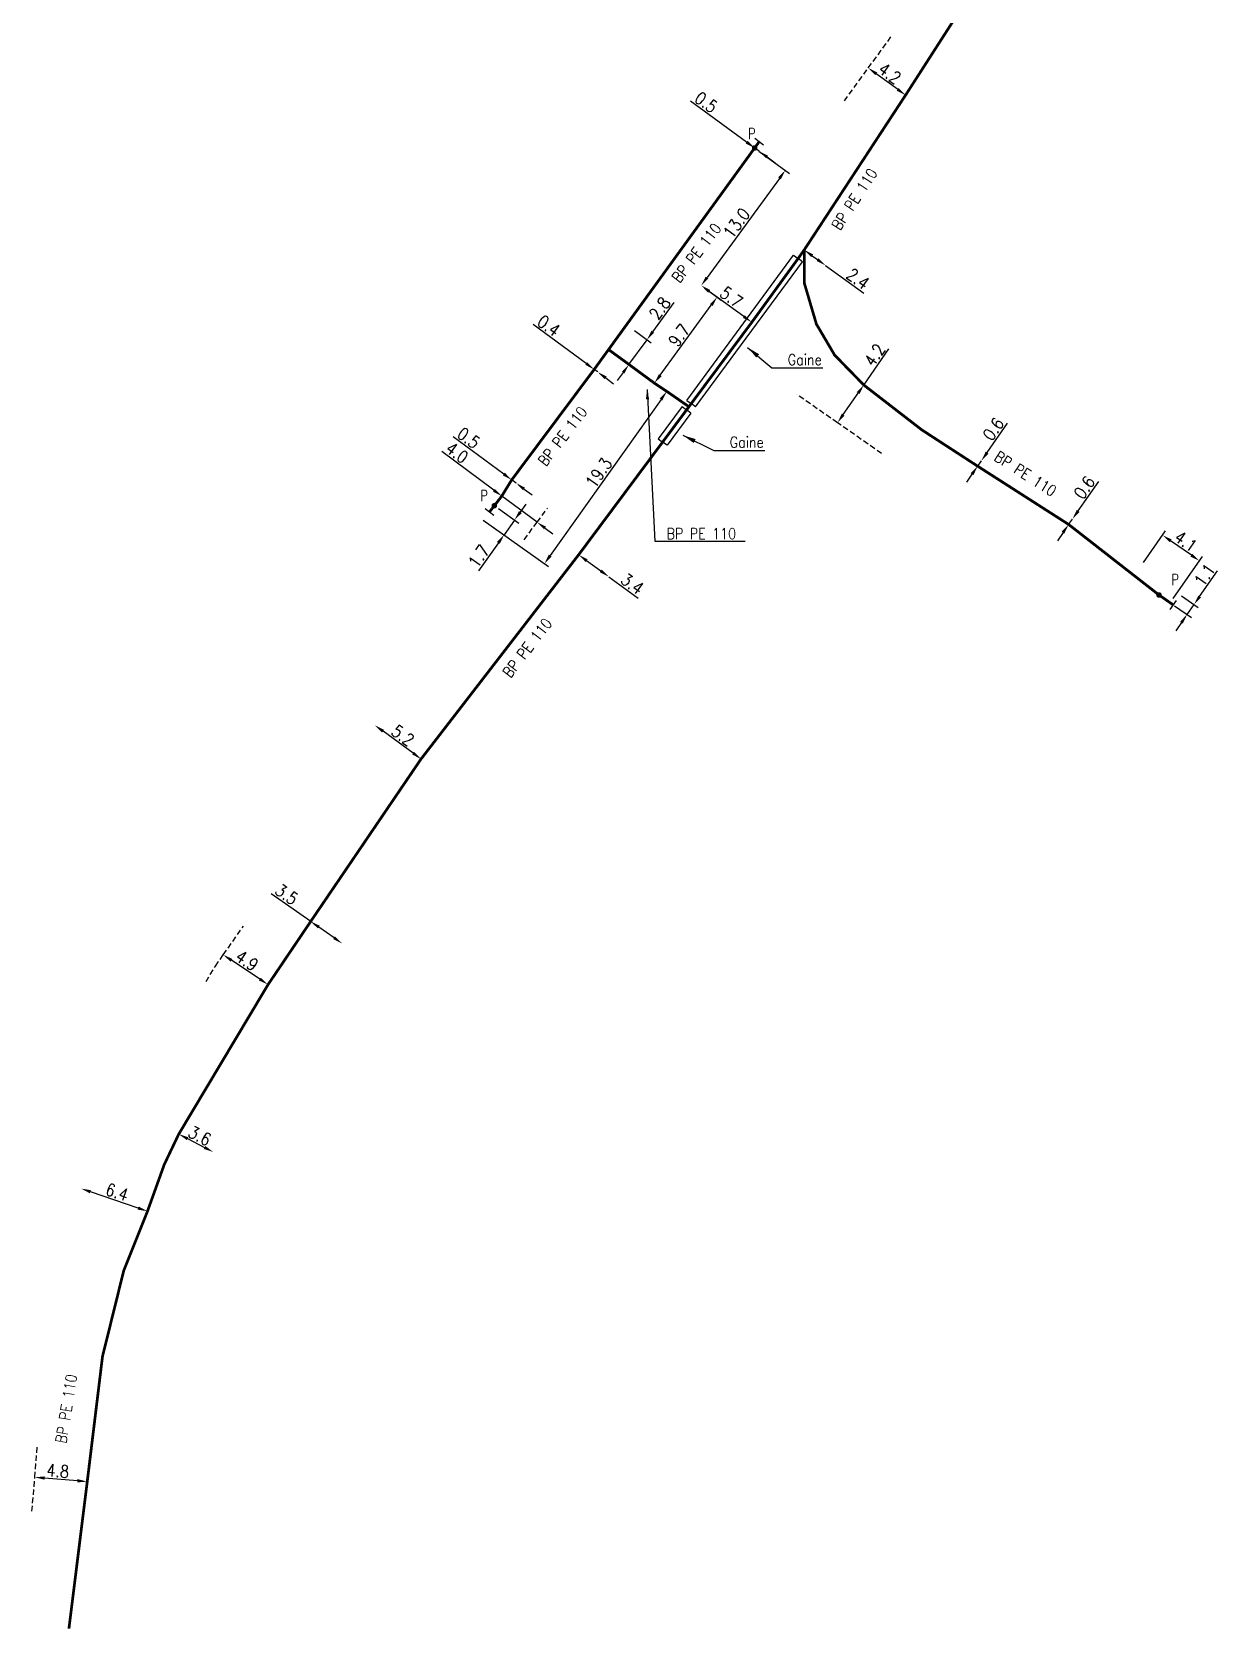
# Model space of a CAD drawing. Header units: millimetres. Extents: x 183997 to 185000, y 126999 to 128004.
# Drawn here: x 184050.2 to 184158.3, y 126999.9 to 127145.6 of the extents above; entities that cross this region are included whole.
import ezdxf
from ezdxf.enums import TextEntityAlignment as Align

# ---------------------------------------------------------------- set-up
doc = ezdxf.new("R2010")
doc.units = ezdxf.units.MM
doc.header["$PDMODE"] = 34
doc.linetypes.add('DASHED', pattern=[0.75, 0.5, -0.25])
doc.linetypes.add('L_25_PE', pattern=[2000, 1000, 1000])
doc.layers.get('0').update_dxf_attribs({"linetype": 'CONTINUOUS'})
doc.layers.get('DEFPOINTS').update_dxf_attribs({"linetype": 'CONTINUOUS'})
for name, color, linetype in [('L_150', 1, 'CONTINUOUS'), ('L_300', 7, 'CONTINUOUS'), ('L_340', 7, 'CONTINUOUS'), ('L_400', 7, 'CONTINUOUS')]:
    doc.layers.add(name, color=color, linetype=linetype)
doc.styles.add('G_ROMANS', font='ROMANS.SHX', dxfattribs={"width": 0.75})
doc.styles.get("Standard").update_dxf_attribs({"font": 'romans.shx', "width": 0.85})
doc.dimstyles.get("Standard").update_dxf_attribs({"dimtxt": 1.5, "dimasz": 1.2, "dimexe": 0.625, "dimexo": 0.625, "dimgap": 0.25, "dimtad": 1, "dimdec": 1, "dimzin": 0, "dimdsep": 46, "dimtxsty": 'Standard', "dimcen": -0.5, "dimadec": 0, "dimazin": 0, "dimtfac": 1, "dimtdec": 1, "dimtmove": 0, "dimatfit": 3, "dimfxl": 0, "dimtolj": 1, "dimtzin": 0, "dimarcsym": 0})

# ---------------------------------------------------------------- blocks, each defined once
blk = doc.blocks.new('*D65')
at = {"layer": 'DEFPOINTS', "color": 0, "linetype": 'Continuous', "transparency": 16777216}
for p in [(184111.22, 127122.44), (184111.22, 127122.44), (184115.83, 127119.09)]:
    blk.add_point(p, dxfattribs=at)
at = {"layer": 'L_150', "color": 0, "linetype": 'Continuous', "lineweight": -2, "transparency": 16777216}
blk.add_line((184115.1, 127119.62), (184111.95, 127121.91), dxfattribs=at)
at = {"layer": 'L_150', "color": 0, "linetype": 'Continuous', "transparency": 16777216}
for points in [[(184112.04, 127122.03), (184111.86, 127121.79), (184111.22, 127122.44)], [(184115.19, 127119.74), (184115.02, 127119.49), (184115.83, 127119.09)]]:
    blk.add_solid(points, dxfattribs=at)
at = {"layer": 'L_150', "color": 0, "linetype": 'Continuous', "transparency": 16777216, "insert": (184113.97, 127121.37), "char_height": 1.125, "attachment_point": 5, "rotation": 323.9921}
blk.add_mtext('\\A1;5.7', dxfattribs=at)
blk = doc.blocks.new('*D66')
at = {"layer": 'DEFPOINTS', "color": 0, "linetype": 'Continuous', "transparency": 16777216}
for p in [(184126.45, 127142.27), (184126.45, 127142.27), (184129.85, 127139.8)]:
    blk.add_point(p, dxfattribs=at)
at = {"layer": 'L_150', "color": 0, "linetype": 'Continuous', "lineweight": -2, "transparency": 16777216}
blk.add_line((184129.12, 127140.33), (184127.18, 127141.74), dxfattribs=at)
at = {"layer": 'L_150', "color": 0, "linetype": 'Continuous', "transparency": 16777216}
for points in [[(184127.27, 127141.86), (184127.09, 127141.62), (184126.45, 127142.27)], [(184129.21, 127140.45), (184129.03, 127140.21), (184129.85, 127139.8)]]:
    blk.add_solid(points, dxfattribs=at)
at = {"layer": 'L_150', "color": 0, "linetype": 'Continuous', "transparency": 16777216, "insert": (184128.4, 127141.78), "char_height": 1.125, "attachment_point": 5, "rotation": 323.9357}
blk.add_mtext('\\A1;4.2', dxfattribs=at)
blk = doc.blocks.new('*D67')
at = {"layer": 'DEFPOINTS', "color": 0, "linetype": 'Continuous', "transparency": 16777216}
for p in [(184120.61, 127125.69), (184122.55, 127124.27), (184122.55, 127124.27)]:
    blk.add_point(p, dxfattribs=at)
at = {"layer": 'L_150', "color": 0, "linetype": 'Continuous', "lineweight": -2, "transparency": 16777216}
for p, q in [((184121.34, 127125.16), (184121.83, 127124.8)), ((184122.55, 127124.27), (184126.04, 127121.74))]:
    blk.add_line(p, q, dxfattribs=at)
at = {"layer": 'L_150', "color": 0, "linetype": 'Continuous', "transparency": 16777216}
for points in [[(184121.43, 127125.28), (184121.25, 127125.03), (184120.61, 127125.69)], [(184121.91, 127124.92), (184121.74, 127124.68), (184122.55, 127124.27)]]:
    blk.add_solid(points, dxfattribs=at)
at = {"layer": 'L_150', "color": 0, "linetype": 'Continuous', "transparency": 16777216, "insert": (184125.5, 127123.06), "char_height": 1.125, "attachment_point": 5, "rotation": 323.9921}
blk.add_mtext('\\A1;2.4', dxfattribs=at)
blk = doc.blocks.new('*D68')
at = {"layer": 'DEFPOINTS', "color": 0, "linetype": 'Continuous', "transparency": 16777216}
for p in [(184100.04, 127097.89), (184102.79, 127095.89), (184102.79, 127095.89)]:
    blk.add_point(p, dxfattribs=at)
at = {"layer": 'L_150', "color": 0, "linetype": 'Continuous', "lineweight": -2, "transparency": 16777216}
for p, q in [((184100.77, 127097.36), (184102.06, 127096.42)), ((184102.79, 127095.89), (184105.47, 127093.93))]:
    blk.add_line(p, q, dxfattribs=at)
at = {"layer": 'L_150', "color": 0, "linetype": 'Continuous', "transparency": 16777216}
for points in [[(184100.86, 127097.48), (184100.68, 127097.24), (184100.04, 127097.89)], [(184102.15, 127096.54), (184101.97, 127096.3), (184102.79, 127095.89)]]:
    blk.add_solid(points, dxfattribs=at)
at = {"layer": 'L_150', "color": 0, "linetype": 'Continuous', "transparency": 16777216, "insert": (184104.93, 127095.25), "char_height": 1.125, "attachment_point": 5, "rotation": 323.8202}
blk.add_mtext('\\A1;3.4', dxfattribs=at)
blk = doc.blocks.new('*D69')
at = {"layer": 'DEFPOINTS', "color": 0, "linetype": 'Continuous', "transparency": 16777216}
for p in [(184081.48, 127082.34), (184081.48, 127082.34), (184085.68, 127079.28)]:
    blk.add_point(p, dxfattribs=at)
at = {"layer": 'L_150', "color": 0, "linetype": 'Continuous', "lineweight": -2, "transparency": 16777216}
blk.add_line((184084.96, 127079.81), (184082.21, 127081.81), dxfattribs=at)
at = {"layer": 'L_150', "color": 0, "linetype": 'Continuous', "transparency": 16777216}
for points in [[(184082.3, 127081.94), (184082.12, 127081.69), (184081.48, 127082.34)], [(184085.04, 127079.93), (184084.87, 127079.69), (184085.68, 127079.28)]]:
    blk.add_solid(points, dxfattribs=at)
at = {"layer": 'L_150', "color": 0, "linetype": 'Continuous', "transparency": 16777216, "insert": (184084.02, 127081.42), "char_height": 1.125, "attachment_point": 5, "rotation": 323.8921}
blk.add_mtext('\\A1;5.2', dxfattribs=at)
blk = doc.blocks.new('*D70')
at = {"layer": 'DEFPOINTS', "color": 0, "linetype": 'Continuous', "transparency": 16777216}
for p in [(184075.62, 127064.47), (184078.49, 127062.46), (184078.49, 127062.46)]:
    blk.add_point(p, dxfattribs=at)
at = {"layer": 'L_150', "color": 0, "linetype": 'Continuous', "lineweight": -2, "transparency": 16777216}
for p, q in [((184075.62, 127064.47), (184072.01, 127066.99)), ((184077.75, 127062.98), (184076.36, 127063.95))]:
    blk.add_line(p, q, dxfattribs=at)
at = {"layer": 'L_150', "color": 0, "linetype": 'Continuous', "transparency": 16777216}
for points in [[(184076.44, 127064.08), (184076.27, 127063.83), (184075.62, 127064.47)], [(184077.84, 127063.1), (184077.67, 127062.86), (184078.49, 127062.46)]]:
    blk.add_solid(points, dxfattribs=at)
at = {"layer": 'L_150', "color": 0, "linetype": 'Continuous', "transparency": 16777216, "insert": (184073.42, 127066.93), "char_height": 1.125, "attachment_point": 5, "rotation": 325.0501}
blk.add_mtext('\\A1;3.5', dxfattribs=at)
blk = doc.blocks.new('*D71')
at = {"layer": 'DEFPOINTS', "color": 0, "linetype": 'Continuous', "transparency": 16777216}
for p in [(184063.59, 127045.08), (184066.74, 127043.45), (184066.74, 127043.45)]:
    blk.add_point(p, dxfattribs=at)
at = {"layer": 'L_150', "color": 0, "linetype": 'Continuous', "lineweight": -2, "transparency": 16777216}
blk.add_line((184064.39, 127044.67), (184065.95, 127043.87), dxfattribs=at)
at = {"layer": 'L_150', "color": 0, "linetype": 'Continuous', "transparency": 16777216}
for points in [[(184064.46, 127044.8), (184064.32, 127044.54), (184063.59, 127045.08)], [(184066.01, 127044), (184065.88, 127043.73), (184066.74, 127043.45)]]:
    blk.add_solid(points, dxfattribs=at)
at = {"layer": 'L_150', "color": 0, "linetype": 'Continuous', "transparency": 16777216, "insert": (184065.51, 127044.93), "char_height": 1.125, "attachment_point": 5, "rotation": 332.6318}
blk.add_mtext('\\A1;3.6', dxfattribs=at)
blk = doc.blocks.new('*D72')
at = {"layer": 'DEFPOINTS', "color": 0, "linetype": 'Continuous', "transparency": 16777216}
for p in [(184054.69, 127040.12), (184054.69, 127040.12), (184060.74, 127038.05)]:
    blk.add_point(p, dxfattribs=at)
at = {"layer": 'L_150', "color": 0, "linetype": 'Continuous', "lineweight": -2, "transparency": 16777216}
blk.add_line((184059.89, 127038.34), (184055.54, 127039.83), dxfattribs=at)
at = {"layer": 'L_150', "color": 0, "linetype": 'Continuous', "transparency": 16777216}
for points in [[(184055.59, 127039.97), (184055.49, 127039.69), (184054.69, 127040.12)], [(184059.94, 127038.48), (184059.84, 127038.2), (184060.74, 127038.05)]]:
    blk.add_solid(points, dxfattribs=at)
at = {"layer": 'L_150', "color": 0, "linetype": 'Continuous', "transparency": 16777216, "insert": (184057.96, 127039.79), "char_height": 1.125, "attachment_point": 5, "rotation": 341.044}
blk.add_mtext('\\A1;6.4', dxfattribs=at)
blk = doc.blocks.new('*D73')
at = {"layer": 'DEFPOINTS', "color": 0, "linetype": 'Continuous', "transparency": 16777216}
for p in [(184067.65, 127061.43), (184067.65, 127061.43), (184071.73, 127058.71)]:
    blk.add_point(p, dxfattribs=at)
at = {"layer": 'L_150', "color": 0, "linetype": 'Continuous', "lineweight": -2, "transparency": 16777216}
blk.add_line((184070.98, 127059.21), (184068.4, 127060.93), dxfattribs=at)
at = {"layer": 'L_150', "color": 0, "linetype": 'Continuous', "transparency": 16777216}
for points in [[(184068.48, 127061.05), (184068.31, 127060.8), (184067.65, 127061.43)], [(184071.06, 127059.34), (184070.9, 127059.09), (184071.73, 127058.71)]]:
    blk.add_solid(points, dxfattribs=at)
at = {"layer": 'L_150', "color": 0, "linetype": 'Continuous', "transparency": 16777216, "insert": (184069.8, 127060.9), "char_height": 1.125, "attachment_point": 5, "rotation": 326.405}
blk.add_mtext('\\A1;4.9', dxfattribs=at)
blk = doc.blocks.new('*D74')
at = {"layer": 'DEFPOINTS', "color": 0, "linetype": 'Continuous', "transparency": 16777216}
for p in [(184050.47, 127013.8), (184050.47, 127013.8), (184055.25, 127013.41)]:
    blk.add_point(p, dxfattribs=at)
at = {"layer": 'L_150', "color": 0, "linetype": 'Continuous', "lineweight": -2, "transparency": 16777216}
blk.add_line((184054.35, 127013.48), (184051.36, 127013.73), dxfattribs=at)
at = {"layer": 'L_150', "color": 0, "linetype": 'Continuous', "transparency": 16777216}
for points in [[(184051.37, 127013.88), (184051.35, 127013.58), (184050.47, 127013.8)], [(184054.36, 127013.63), (184054.34, 127013.33), (184055.25, 127013.41)]]:
    blk.add_solid(points, dxfattribs=at)
at = {"layer": 'L_150', "color": 0, "linetype": 'Continuous', "transparency": 16777216, "insert": (184052.56, 127014.38), "char_height": 1.125, "attachment_point": 5, "rotation": 355.2874}
blk.add_mtext('\\A1;4.8', dxfattribs=at)
blk = doc.blocks.new('*D75')
at = {"layer": 'DEFPOINTS', "color": 0, "linetype": 'Continuous', "transparency": 16777216}
for p in [(184153.27, 127099.68), (184151.28, 127096.81), (184153.97, 127093.52)]:
    blk.add_point(p, dxfattribs=at)
at = {"layer": 'L_340', "color": 0, "linetype": 'Continuous', "lineweight": -2, "transparency": 16777216}
for p, q in [((184151.54, 127097.2), (184153.54, 127100.07)), ((184155.9, 127097.86), (184154.01, 127099.17)), ((184154.24, 127093.9), (184156.91, 127097.73))]:
    blk.add_line(p, q, dxfattribs=at)
at = {"layer": 'L_340', "color": 0, "linetype": 'Continuous', "transparency": 16777216}
for points in [[(184154.1, 127099.29), (184153.93, 127099.05), (184153.27, 127099.68)], [(184155.98, 127097.98), (184155.81, 127097.73), (184156.64, 127097.34)]]:
    blk.add_solid(points, dxfattribs=at)
at = {"layer": 'L_340', "color": 0, "linetype": 'Continuous', "transparency": 16777216, "insert": (184155.4, 127099.12), "char_height": 1.125, "attachment_point": 5, "rotation": 325.1454}
blk.add_mtext('\\A1;4.1', dxfattribs=at)
blk = doc.blocks.new('*D76')
at = {"layer": 'DEFPOINTS', "color": 0, "linetype": 'Continuous', "transparency": 16777216}
for p in [(184136.42, 127105.97), (184136.76, 127106.47), (184136.76, 127106.47)]:
    blk.add_point(p, dxfattribs=at)
at = {"layer": 'L_150', "color": 0, "linetype": 'Continuous', "lineweight": -2, "transparency": 16777216}
for p, q in [((184137.28, 127107.21), (184139.15, 127109.9)), ((184136.42, 127105.97), (184136.76, 127106.47)), ((184135.9, 127105.24), (184135.39, 127104.5))]:
    blk.add_line(p, q, dxfattribs=at)
at = {"layer": 'L_150', "color": 0, "linetype": 'Continuous', "transparency": 16777216}
for points in [[(184137.15, 127107.29), (184137.4, 127107.12), (184136.76, 127106.47)], [(184135.78, 127105.32), (184136.03, 127105.15), (184136.42, 127105.97)]]:
    blk.add_solid(points, dxfattribs=at)
at = {"layer": 'L_150', "color": 0, "linetype": 'Continuous', "transparency": 16777216, "insert": (184137.85, 127109.35), "char_height": 1.125, "attachment_point": 5, "rotation": 55.1454}
blk.add_mtext('\\A1;0.6', dxfattribs=at)
blk = doc.blocks.new('*D77')
at = {"layer": 'DEFPOINTS', "color": 0, "linetype": 'Continuous', "transparency": 16777216}
for p in [(184144.71, 127100.66), (184145.06, 127101.15), (184145.06, 127101.15)]:
    blk.add_point(p, dxfattribs=at)
at = {"layer": 'L_150', "color": 0, "linetype": 'Continuous', "lineweight": -2, "transparency": 16777216}
for p, q in [((184145.57, 127101.89), (184147.45, 127104.58)), ((184144.71, 127100.66), (184145.06, 127101.15)), ((184144.2, 127099.92), (184143.69, 127099.18))]:
    blk.add_line(p, q, dxfattribs=at)
at = {"layer": 'L_150', "color": 0, "linetype": 'Continuous', "transparency": 16777216}
for points in [[(184145.45, 127101.98), (184145.7, 127101.8), (184145.06, 127101.15)], [(184144.08, 127100.01), (184144.32, 127099.83), (184144.71, 127100.66)]]:
    blk.add_solid(points, dxfattribs=at)
at = {"layer": 'L_150', "color": 0, "linetype": 'Continuous', "transparency": 16777216, "insert": (184146.15, 127104.03), "char_height": 1.125, "attachment_point": 5, "rotation": 55.1454}
blk.add_mtext('\\A1;0.6', dxfattribs=at)
blk = doc.blocks.new('*D78')
at = {"layer": 'DEFPOINTS', "color": 0, "linetype": 'Continuous', "transparency": 16777216}
for p in [(184154.6, 127094.42), (184153.97, 127093.52), (184156.14, 127093.35)]:
    blk.add_point(p, dxfattribs=at)
at = {"layer": 'L_340', "color": 0, "linetype": 'Continuous', "lineweight": -2, "transparency": 16777216}
for p, q in [((184156.65, 127094.09), (184158.29, 127096.44)), ((184154.36, 127093.25), (184155.9, 127092.18)), ((184154.99, 127094.15), (184156.52, 127093.08)), ((184155.51, 127092.45), (184156.14, 127093.35)), ((184155, 127091.71), (184154.48, 127090.97))]:
    blk.add_line(p, q, dxfattribs=at)
at = {"layer": 'L_340', "color": 0, "linetype": 'Continuous', "transparency": 16777216}
for points in [[(184156.53, 127094.17), (184156.78, 127094), (184156.14, 127093.35)], [(184154.87, 127091.8), (184155.12, 127091.62), (184155.51, 127092.45)]]:
    blk.add_solid(points, dxfattribs=at)
at = {"layer": 'L_340', "color": 0, "linetype": 'Continuous', "transparency": 16777216, "insert": (184157.12, 127096.06), "char_height": 1.125, "attachment_point": 5, "rotation": 55.1454}
blk.add_mtext('\\A1;1.1', dxfattribs=at)
blk = doc.blocks.new('*D79')
at = {"layer": 'DEFPOINTS', "color": 0, "linetype": 'Continuous', "transparency": 16777216}
for p in [(184126.04, 127113.37), (184123.64, 127109.93), (184123.64, 127109.93)]:
    blk.add_point(p, dxfattribs=at)
at = {"layer": 'L_150', "color": 0, "linetype": 'Continuous', "lineweight": -2, "transparency": 16777216}
for p, q in [((184126.04, 127113.37), (184128.33, 127116.66)), ((184124.15, 127110.67), (184125.53, 127112.64))]:
    blk.add_line(p, q, dxfattribs=at)
at = {"layer": 'L_150', "color": 0, "linetype": 'Continuous', "transparency": 16777216}
for points in [[(184125.4, 127112.72), (184125.65, 127112.55), (184126.04, 127113.37)], [(184124.03, 127110.75), (184124.28, 127110.58), (184123.64, 127109.93)]]:
    blk.add_solid(points, dxfattribs=at)
at = {"layer": 'L_150', "color": 0, "linetype": 'Continuous', "transparency": 16777216, "insert": (184127.03, 127116.11), "char_height": 1.125, "attachment_point": 5, "rotation": 55.1454}
blk.add_mtext('\\A1;4.2', dxfattribs=at)
blk = doc.blocks.new('L_340_07')
at = {"color": 0, "linetype": 'Continuous', "const_width": 0.25, "flags": 128}
blk.add_lwpolyline([(0, 0), (0.35, 0)], dxfattribs=at)
at = {"color": 0, "linetype": 'Continuous', "flags": 128}
blk.add_lwpolyline([(0.35, -0.5), (0.35, 0.5)], dxfattribs=at)
at = {"color": 0, "linetype": 'Continuous', "width": 0.75, "flags": 3}
for tag, p in [('DEF_LEG', (0.72, -3.47)), ('DEF_COUP', (0.72, -5.97)), ('DEF_TYPE', (0.72, -8.47))]:
    blk.add_attdef(tag, text='', height=1.2, dxfattribs=at).set_placement(p, align=Align.MIDDLE)
blk = doc.blocks.new('L_300_12')
at = {"color": 0, "linetype": 'Continuous', "const_width": 0.248, "flags": 128}
blk.add_lwpolyline([(-0.13, 0, 1), (0.13, 0, 1)], format="xyb", close=True, dxfattribs=at)
at = {"linetype": 'Continuous', "style": 'G_ROMANS', "width": 0.75}
blk.add_attdef('P', text='', height=1, dxfattribs=at).set_placement((0, 1.33), align=Align.MIDDLE_CENTER)
at = {"color": 0, "linetype": 'Continuous', "width": 0.75, "flags": 3}
for tag, p in [('DEF_LEG', (0, -5)), ('DEF_COUP', (0, -7.5)), ('DEF_TYPE', (0, -10))]:
    blk.add_attdef(tag, text='', height=1.2, dxfattribs=at).set_placement(p, align=Align.MIDDLE)
blk = doc.blocks.new('*D124')
at = {"layer": 'DEFPOINTS', "color": 0, "linetype": 'Continuous', "transparency": 16777216}
for p in [(184092.36, 127102.37), (184090.96, 127101.34), (184093.25, 127099.71)]:
    blk.add_point(p, dxfattribs=at)
at = {"layer": 'L_300', "color": 0, "linetype": 'Continuous', "lineweight": -2, "transparency": 16777216}
for p, q in [((184092.74, 127102.1), (184094.59, 127100.78)), ((184094.73, 127101.79), (184095.25, 127102.52)), ((184091.34, 127101.06), (184093.63, 127099.44)), ((184094.2, 127101.06), (184093.25, 127099.71)), ((184092.73, 127098.98), (184090.91, 127096.42))]:
    blk.add_line(p, q, dxfattribs=at)
at = {"layer": 'L_300', "color": 0, "linetype": 'Continuous', "transparency": 16777216}
for points in [[(184094.6, 127101.88), (184094.85, 127101.7), (184094.2, 127101.06)], [(184092.6, 127099.06), (184092.85, 127098.89), (184093.25, 127099.71)]]:
    blk.add_solid(points, dxfattribs=at)
at = {"layer": 'L_300', "color": 0, "linetype": 'Continuous', "transparency": 16777216, "insert": (184090.95, 127097.76), "char_height": 1.125, "attachment_point": 5, "rotation": 54.6092}
blk.add_mtext('\\A1;1.7', dxfattribs=at)
blk = doc.blocks.new('*D125')
at = {"layer": 'DEFPOINTS', "color": 0, "linetype": 'Continuous', "transparency": 16777216}
for p in [(184093.04, 127103.25), (184096.26, 127100.87), (184096.26, 127100.87)]:
    blk.add_point(p, dxfattribs=at)
at = {"layer": 'L_150', "color": 0, "linetype": 'Continuous', "lineweight": -2, "transparency": 16777216}
for p, q in [((184092.32, 127103.78), (184087.56, 127107.31)), ((184096.26, 127100.87), (184093.04, 127103.25)), ((184096.98, 127100.33), (184097.7, 127099.8))]:
    blk.add_line(p, q, dxfattribs=at)
at = {"layer": 'L_150', "color": 0, "linetype": 'Continuous', "transparency": 16777216}
for points in [[(184092.41, 127103.9), (184092.23, 127103.66), (184093.04, 127103.25)], [(184097.07, 127100.45), (184096.89, 127100.21), (184096.26, 127100.87)]]:
    blk.add_solid(points, dxfattribs=at)
at = {"layer": 'L_150', "color": 0, "linetype": 'Continuous', "transparency": 16777216, "insert": (184088.96, 127107.2), "char_height": 1.125, "attachment_point": 5, "rotation": 323.5095}
blk.add_mtext('\\A1;4.0', dxfattribs=at)
blk = doc.blocks.new('*D126')
at = {"layer": 'DEFPOINTS', "color": 0, "linetype": 'Continuous', "transparency": 16777216}
for p in [(184093.94, 127104.72), (184094.35, 127104.43), (184094.35, 127104.43)]:
    blk.add_point(p, dxfattribs=at)
at = {"layer": 'L_150', "color": 0, "linetype": 'Continuous', "lineweight": -2, "transparency": 16777216}
for p, q in [((184093.22, 127105.25), (184088.61, 127108.64)), ((184094.35, 127104.43), (184093.94, 127104.72)), ((184095.07, 127103.89), (184095.8, 127103.36))]:
    blk.add_line(p, q, dxfattribs=at)
at = {"layer": 'L_150', "color": 0, "linetype": 'Continuous', "transparency": 16777216}
for points in [[(184093.31, 127105.38), (184093.13, 127105.13), (184093.94, 127104.72)], [(184095.16, 127104.01), (184094.98, 127103.77), (184094.35, 127104.43)]]:
    blk.add_solid(points, dxfattribs=at)
at = {"layer": 'L_150', "color": 0, "linetype": 'Continuous', "transparency": 16777216, "insert": (184090.01, 127108.54), "char_height": 1.125, "attachment_point": 5, "rotation": 323.7187}
blk.add_mtext('\\A1;0.5', dxfattribs=at)
blk = doc.blocks.new('*D127')
at = {"layer": 'DEFPOINTS', "color": 0, "linetype": 'Continuous', "transparency": 16777216}
for p in [(184108.08, 127112.79), (184090.96, 127101.34), (184096.93, 127097.09)]:
    blk.add_point(p, dxfattribs=at)
at = {"layer": 'L_150', "color": 0, "linetype": 'Continuous', "lineweight": -2, "transparency": 16777216}
for p, q in [((184107.56, 127112.05), (184097.45, 127097.83)), ((184091.34, 127101.06), (184097.31, 127096.82))]:
    blk.add_line(p, q, dxfattribs=at)
at = {"layer": 'L_150', "color": 0, "linetype": 'Continuous', "transparency": 16777216}
for points in [[(184107.44, 127112.14), (184107.68, 127111.97), (184108.08, 127112.79)], [(184097.33, 127097.91), (184097.58, 127097.74), (184096.93, 127097.09)]]:
    blk.add_solid(points, dxfattribs=at)
at = {"layer": 'L_150', "color": 0, "linetype": 'Continuous', "transparency": 16777216, "insert": (184101.89, 127105.38), "char_height": 1.125, "attachment_point": 5, "rotation": 54.6092}
blk.add_mtext('\\A1;19.3', dxfattribs=at)
blk = doc.blocks.new('*D128')
at = {"layer": 'DEFPOINTS', "color": 0, "linetype": 'Continuous', "transparency": 16777216}
for p in [(184104.76, 127118.61), (184106.28, 127117.5), (184104.23, 127115.54)]:
    blk.add_point(p, dxfattribs=at)
at = {"layer": 'L_150', "color": 0, "linetype": 'Continuous', "lineweight": -2, "transparency": 16777216}
for p, q in [((184106.81, 127118.23), (184108.74, 127120.88)), ((184104.63, 127115.24), (184106.28, 127117.5)), ((184105.14, 127118.34), (184106.66, 127117.23)), ((184104.6, 127115.26), (184105.01, 127114.97)), ((184104.1, 127114.52), (184103.57, 127113.79))]:
    blk.add_line(p, q, dxfattribs=at)
at = {"layer": 'L_150', "color": 0, "linetype": 'Continuous', "transparency": 16777216}
for points in [[(184106.69, 127118.32), (184106.93, 127118.14), (184106.28, 127117.5)], [(184103.98, 127114.6), (184104.22, 127114.43), (184104.63, 127115.24)]]:
    blk.add_solid(points, dxfattribs=at)
at = {"layer": 'L_150', "color": 0, "linetype": 'Continuous', "transparency": 16777216, "insert": (184107.44, 127120.36), "char_height": 1.125, "attachment_point": 5, "rotation": 53.8749}
blk.add_mtext('\\A1;2.8', dxfattribs=at)
blk = doc.blocks.new('*D129')
at = {"layer": 'DEFPOINTS', "color": 0, "linetype": 'Continuous', "transparency": 16777216}
for p in [(184111.22, 127122.44), (184112.67, 127121.38), (184106.95, 127113.54)]:
    blk.add_point(p, dxfattribs=at)
at = {"layer": 'L_150', "color": 0, "linetype": 'Continuous', "lineweight": -2, "transparency": 16777216}
for p, q in [((184111.6, 127122.16), (184113.05, 127121.1)), ((184107.48, 127114.27), (184112.14, 127120.65))]:
    blk.add_line(p, q, dxfattribs=at)
at = {"layer": 'L_150', "color": 0, "linetype": 'Continuous', "transparency": 16777216}
for points in [[(184112.02, 127120.74), (184112.26, 127120.56), (184112.67, 127121.38)], [(184107.36, 127114.36), (184107.61, 127114.18), (184106.95, 127113.54)]]:
    blk.add_solid(points, dxfattribs=at)
at = {"layer": 'L_150', "color": 0, "linetype": 'Continuous', "transparency": 16777216, "insert": (184109.21, 127117.9), "char_height": 1.125, "attachment_point": 5, "rotation": 53.8749}
blk.add_mtext('\\A1;9.7', dxfattribs=at)
blk = doc.blocks.new('*D130')
at = {"layer": 'DEFPOINTS', "color": 0, "linetype": 'Continuous', "transparency": 16777216}
for p in [(184101.46, 127114.79), (184101.78, 127114.56), (184101.78, 127114.56)]:
    blk.add_point(p, dxfattribs=at)
at = {"layer": 'L_150', "color": 0, "linetype": 'Continuous', "lineweight": -2, "transparency": 16777216}
for p, q in [((184100.74, 127115.33), (184095.9, 127118.88)), ((184101.78, 127114.56), (184101.46, 127114.79)), ((184102.51, 127114.02), (184103.23, 127113.49))]:
    blk.add_line(p, q, dxfattribs=at)
at = {"layer": 'L_150', "color": 0, "linetype": 'Continuous', "transparency": 16777216}
for points in [[(184100.82, 127115.45), (184100.65, 127115.21), (184101.46, 127114.79)], [(184102.6, 127114.15), (184102.42, 127113.9), (184101.78, 127114.56)]]:
    blk.add_solid(points, dxfattribs=at)
at = {"layer": 'L_150', "color": 0, "linetype": 'Continuous', "transparency": 16777216, "insert": (184097.32, 127118.77), "char_height": 1.125, "attachment_point": 5, "rotation": 323.7187}
blk.add_mtext('\\A1;0.4', dxfattribs=at)
blk = doc.blocks.new('*D131')
at = {"layer": 'DEFPOINTS', "color": 0, "linetype": 'Continuous', "transparency": 16777216}
for p in [(184116.09, 127134.98), (184111.22, 127122.44), (184111.22, 127122.44)]:
    blk.add_point(p, dxfattribs=at)
at = {"layer": 'L_300', "color": 0, "linetype": 'Continuous', "lineweight": -2, "transparency": 16777216}
for p, q in [((184116.47, 127134.7), (184119.26, 127132.66)), ((184118.36, 127132.21), (184111.75, 127123.16))]:
    blk.add_line(p, q, dxfattribs=at)
at = {"layer": 'L_300', "color": 0, "linetype": 'Continuous', "transparency": 16777216}
for points in [[(184118.23, 127132.3), (184118.48, 127132.12), (184118.89, 127132.94)], [(184111.63, 127123.25), (184111.87, 127123.08), (184111.22, 127122.44)]]:
    blk.add_solid(points, dxfattribs=at)
at = {"layer": 'L_300', "color": 0, "linetype": 'Continuous', "transparency": 16777216, "insert": (184114.45, 127128.13), "char_height": 1.125, "attachment_point": 5, "rotation": 53.8749}
blk.add_mtext('\\A1;13.0', dxfattribs=at)
blk = doc.blocks.new('*D132')
at = {"layer": 'DEFPOINTS', "color": 0, "linetype": 'Continuous', "transparency": 16777216}
for p in [(184116.09, 127134.98), (184116.49, 127134.69), (184116.49, 127134.69)]:
    blk.add_point(p, dxfattribs=at)
at = {"layer": 'L_300', "color": 0, "linetype": 'Continuous', "lineweight": -2, "transparency": 16777216}
for p, q in [((184115.36, 127135.51), (184110.25, 127139.24)), ((184116.49, 127134.69), (184116.09, 127134.98)), ((184117.22, 127134.16), (184117.95, 127133.62))]:
    blk.add_line(p, q, dxfattribs=at)
at = {"layer": 'L_300', "color": 0, "linetype": 'Continuous', "transparency": 16777216}
for points in [[(184115.45, 127135.63), (184115.27, 127135.39), (184116.09, 127134.98)], [(184117.31, 127134.28), (184117.13, 127134.03), (184116.49, 127134.69)]]:
    blk.add_solid(points, dxfattribs=at)
at = {"layer": 'L_300', "color": 0, "linetype": 'Continuous', "transparency": 16777216, "insert": (184111.66, 127139.14), "char_height": 1.125, "attachment_point": 5, "rotation": 323.8749}
blk.add_mtext('\\A1;0.5', dxfattribs=at)

msp = doc.modelspace()

# ---------------------------------------------------------------- linework, layer by layer
at = {"layer": 'L_150', "linetype": 'L_25_PE', "const_width": 0.25}
for points in [[(184135.59, 127148.73), (184129.85, 127139.8), (184120.61, 127125.69), (184120.05, 127124.9), (184115.83, 127119.09), (184110.31, 127111.68), (184110.1, 127111.39), (184109.88, 127111.1), (184107.7, 127108.17), (184100.04, 127097.89), (184085.68, 127079.28), (184075.62, 127064.47), (184075.62, 127064.47), (184071.73, 127058.71), (184063.59, 127045.08), (184062.27, 127042.31), (184060.74, 127038.05), (184058.58, 127032.65), (184056.64, 127024.81), (184055.25, 127013.41), (184053.58, 127000)], [(184153.97, 127093.52), (184152.95, 127094.23), (184152.95, 127094.23), (184144.71, 127100.66), (184136.42, 127105.97), (184131.33, 127109.28), (184126.04, 127113.37), (184123.38, 127116.1), (184121.72, 127118.92), (184120.62, 127122.65), (184120.61, 127125.69)], [(184102.77, 127116.6), (184104.23, 127115.54), (184106.95, 127113.54), (184108.08, 127112.79), (184110.1, 127111.39)]]:
    msp.add_lwpolyline(points, dxfattribs=at)
at = {"layer": 'L_150', "color": 7, "linetype": 'DASHED'}
for points in [[(184124.27, 127139.27), (184126.45, 127142.27), (184128.6, 127145.22)], [(184127.66, 127107.13), (184123.64, 127109.93), (184119.93, 127112.51)], [(184095.08, 127099.27), (184096.26, 127100.87), (184097.2, 127102.14)], [(184066.08, 127059), (184066.93, 127060.4), (184067.65, 127061.43), (184069.48, 127064.03)], [(184050.21, 127010.7), (184050.47, 127013.8), (184050.7, 127016.7)]]:
    msp.add_lwpolyline(points, dxfattribs=at)
at = {"layer": 'L_150', "linetype": 'L_25_PE'}
msp.add_lwpolyline([(184116.29, 127135.26, 0.25, 0.25, 0), (184116.09, 127134.98, 0.25, 0.25, 0), (184102.77, 127116.6, 0.25, 0.25, 0), (184101.46, 127114.79, 0.25, 0.25, 0), (184093.94, 127104.72, 0.25, 0.25, 0), (184093.04, 127103.25, 0.25, 0.25, 0), (184092.36, 127102.37, 0.25, 0.25, 0), (184092.14, 127102.09, 0, 0, 0)], format="xyseb", dxfattribs=at)
at = {"layer": 'L_400', "color": 7, "linetype": 'CONTINUOUS'}
for p, q in [((184109.91, 127111.97), (184119.64, 127125.2)), ((184119.64, 127125.2), (184120.05, 127124.9)), ((184120.45, 127124.61), (184120.05, 127124.9)), ((184110.71, 127111.38), (184120.45, 127124.61)), ((184109.91, 127111.97), (184110.31, 127111.68)), ((184110.71, 127111.38), (184110.31, 127111.68)), ((184109.48, 127111.4), (184107.3, 127108.47)), ((184110.28, 127110.8), (184108.1, 127107.88)), ((184109.48, 127111.4), (184109.88, 127111.1)), ((184110.28, 127110.8), (184109.88, 127111.1)), ((184107.3, 127108.47), (184107.7, 127108.17)), ((184108.1, 127107.88), (184107.7, 127108.17))]:
    msp.add_line(p, q, dxfattribs=at)

# ---------------------------------------------------------------- block references
at = {"layer": 'L_300'}
ref = msp.add_blockref('L_300_12', (184116.09, 127134.98), dxfattribs=dict(at, rotation=10.72876969848616))
ref.add_attrib('P', 'P', dxfattribs={"layer": '0', "linetype": 'Continuous', "height": 1, "style": 'G_ROMANS', "width": 0.75}).set_placement((184115.84, 127136.29), align=Align.MIDDLE_CENTER)
ref = msp.add_blockref('L_300_12', (184092.36, 127102.37), dxfattribs=dict(at, rotation=10.20818532775567))
ref.add_attrib('P', 'P', dxfattribs={"layer": '0', "linetype": 'Continuous', "height": 1, "style": 'G_ROMANS', "width": 0.75}).set_placement((184091.43, 127103.28), align=Align.MIDDLE_CENTER)
ref = msp.add_blockref('L_300_12', (184152.95, 127094.23), dxfattribs=dict(at, rotation=337.0439909126172))
ref.add_attrib('P', 'P', dxfattribs={"layer": '0', "linetype": 'Continuous', "height": 1, "style": 'G_ROMANS', "width": 0.75}).set_placement((184154.42, 127095.63), align=Align.MIDDLE_CENTER)
at = {"layer": 'L_340'}
for p, rotation in [((184116.29, 127135.26), 54.07318249866552), ((184092.14, 127102.09), 232.1924901708706), ((184153.97, 127093.52), 325.145393641585)]:
    msp.add_blockref('L_340_07', p, dxfattribs=dict(at, rotation=rotation))

# ---------------------------------------------------------------- texts
at = {"layer": 'L_150', "linetype": 'L_25_PE', "width": 0.85}
for rotation, p in [(56.8725, (184123.87, 127127.38)), (52.4356, (184109.25, 127122.61)), (52.4356, (184097.05, 127105.88)), (327.3476, (184137.84, 127106.57)), (52.4356, (184093.83, 127086.6)), (80.8184, (184053.32, 127016.84))]:
    msp.add_text('BP PE 110', height=1, rotation=rotation, dxfattribs=at).set_placement(p)
at = {"layer": 'L_150', "linetype": 'Continuous', "insert": (184108.06, 127099.82), "char_height": 1, "attachment_point": 4}
msp.add_mtext('BP PE 110', dxfattribs=at)
at = {"layer": 'L_400', "char_height": 1, "attachment_point": 4}
for insert in [(184119.11, 127115.68), (184113.82, 127108.16)]:
    msp.add_mtext('Gaine', dxfattribs=dict(at, insert=insert))

# ---------------------------------------------------------------- dimensions: what is measured, and where the dimension line sits
at = {"layer": 'L_150', "linetype": 'Continuous'}
for base, p1, p2, angle, override, picture, middle in [((184126.45, 127142.27), (184129.85, 127139.8), (184126.45, 127142.27), 323.9357, {"dimscale": 0.75}, '*D66', (184127.96, 127141.17)), ((184122.55, 127124.27), (184120.61, 127125.69), (184122.55, 127124.27), 143.9921, {"dimscale": 0.75}, '*D67', (184125.05, 127122.46)), ((184112.67, 127121.38), (184106.95, 127113.54), (184111.22, 127122.44), 233.8749, {"dimscale": 0.75, "dimatfit": 0}, '*D129', (184109.81, 127117.46)), ((184111.22, 127122.44), (184115.83, 127119.09), (184111.22, 127122.44), 323.9921, {"dimscale": 0.75}, '*D65', (184113.53, 127120.76)), ((184106.28, 127117.5), (184104.23, 127115.54), (184104.76, 127118.61), 233.8749, {"dimscale": 0.75, "dimatfit": 0}, '*D128', (184108.04, 127119.92)), ((184101.78, 127114.56), (184101.46, 127114.79), (184101.78, 127114.56), 143.7187, {"dimscale": 0.75, "dimatfit": 0}, '*D130', (184096.87, 127118.16)), ((184123.64, 127109.93), (184126.04, 127113.37), (184123.64, 127109.93), 55.1454, {"dimscale": 0.75}, '*D79', (184127.65, 127115.68)), ((184096.93, 127097.09), (184108.08, 127112.79), (184090.96, 127101.34), 54.6092, {"dimscale": 0.75, "dimatfit": 0}, '*D127', (184102.51, 127104.94)), ((184136.76, 127106.47), (184136.42, 127105.97), (184136.76, 127106.47), 235.1454, {"dimscale": 0.75}, '*D76', (184138.47, 127108.92)), ((184094.35, 127104.43), (184093.94, 127104.72), (184094.35, 127104.43), 143.7187, {"dimscale": 0.75, "dimatfit": 0}, '*D126', (184089.57, 127107.93)), ((184096.26, 127100.87), (184093.04, 127103.25), (184096.26, 127100.87), 143.5095, {"dimscale": 0.75, "dimatfit": 0}, '*D125', (184088.51, 127106.6)), ((184145.06, 127101.15), (184144.71, 127100.66), (184145.06, 127101.15), 235.1454, {"dimscale": 0.75}, '*D77', (184146.77, 127103.6)), ((184102.79, 127095.89), (184100.04, 127097.89), (184102.79, 127095.89), 143.8202, {"dimscale": 0.75}, '*D68', (184104.49, 127094.64)), ((184081.48, 127082.34), (184085.68, 127079.28), (184081.48, 127082.34), 323.8921, {"dimscale": 0.75}, '*D69', (184083.58, 127080.81)), ((184078.49, 127062.46), (184075.62, 127064.47), (184078.49, 127062.46), 145.0501, {"dimscale": 0.75}, '*D70', (184072.99, 127066.31)), ((184067.65, 127061.43), (184071.73, 127058.71), (184067.65, 127061.43), 326.405, {"dimscale": 0.75}, '*D73', (184069.38, 127060.27)), ((184066.745, 127043.452), (184063.5923, 127045.084), (184066.745, 127043.452), 152.6318, {"dimscale": 0.75}, '*D71', (184065.1687, 127044.268)), ((184054.69, 127040.12), (184060.74, 127038.05), (184054.69, 127040.12), 341.044, {"dimscale": 0.75}, '*D72', (184057.71, 127039.08)), ((184050.47, 127013.8), (184055.25, 127013.41), (184050.47, 127013.8), 355.2874, {"dimscale": 0.75}, '*D74', (184052.5, 127013.63))]:
    dim = msp.add_linear_dim(base=base, p1=p1, p2=p2, angle=angle, dimstyle='Standard', override=override, dxfattribs=at)
    dim.commit()
    dim.dimension.update_dxf_attribs({"geometry": picture, "text_midpoint": middle, "dimtype": 160})
at = {"layer": 'L_300', "linetype": 'Continuous'}
for base, p1, p2, angle, picture, middle in [((184116.49, 127134.69), (184116.09, 127134.98), (184116.49, 127134.69), 143.8749, '*D132', (184111.22, 127138.54)), ((184093.2485, 127099.7109), (184092.358, 127102.3675), (184090.961, 127101.336), 54.6092, '*D124', (184091.5568, 127097.3297))]:
    dim = msp.add_linear_dim(base=base, p1=p1, p2=p2, angle=angle, dimstyle='Standard', override={"dimscale": 0.75, "dimatfit": 0}, dxfattribs=at)
    dim.commit()
    dim.dimension.update_dxf_attribs({"geometry": picture, "text_midpoint": middle, "dimtype": 160})
dim = msp.add_linear_dim(base=(184111.22, 127122.44), p1=(184116.09, 127134.98), p2=(184111.22, 127122.44), angle=53.8749, dimstyle='Standard', override={"dimscale": 0.75, "dimatfit": 0}, dxfattribs=at)
dim.commit()
dim.dimension.update_dxf_attribs({"geometry": '*D131', "text_midpoint": (184114.45, 127128.13)})
at = {"layer": 'L_340', "linetype": 'Continuous'}
for base, p2, angle, picture, middle in [((184153.27, 127099.68), (184151.28, 127096.81), 325.1454, '*D75', (184154.97, 127098.5)), ((184156.14, 127093.35), (184154.6, 127094.42), 235.1454, '*D78', (184157.73, 127095.64))]:
    dim = msp.add_linear_dim(base=base, p1=(184153.97, 127093.52), p2=p2, angle=angle, dimstyle='Standard', override={"dimscale": 0.75}, dxfattribs=at)
    dim.commit()
    dim.dimension.update_dxf_attribs({"geometry": picture, "text_midpoint": middle, "dimtype": 160})

# ---------------------------------------------------------------- leaders
at = {"layer": 'L_150', "linetype": 'Continuous', "annotation_type": 0, "has_hookline": 1, "hookline_direction": 0, "text_width": 7.16}
msp.add_leader([(184106.28, 127112.96), (184106.98, 127099.13), (184107.88, 127099.13)], dimstyle='Standard', override={"dimscale": 0.75}, dxfattribs=at)
at = {"layer": 'L_400', "annotation_type": 0, "has_hookline": 1, "hookline_direction": 0, "text_width": 3.2}
for points in [[(184115.45, 127116.8), (184117.66, 127114.93), (184118.86, 127114.93)], [(184109.54, 127108.79), (184112.37, 127107.41), (184113.57, 127107.41)]]:
    msp.add_leader(points, dimstyle='Standard', dxfattribs=at)

doc.saveas('drawing.dxf')
